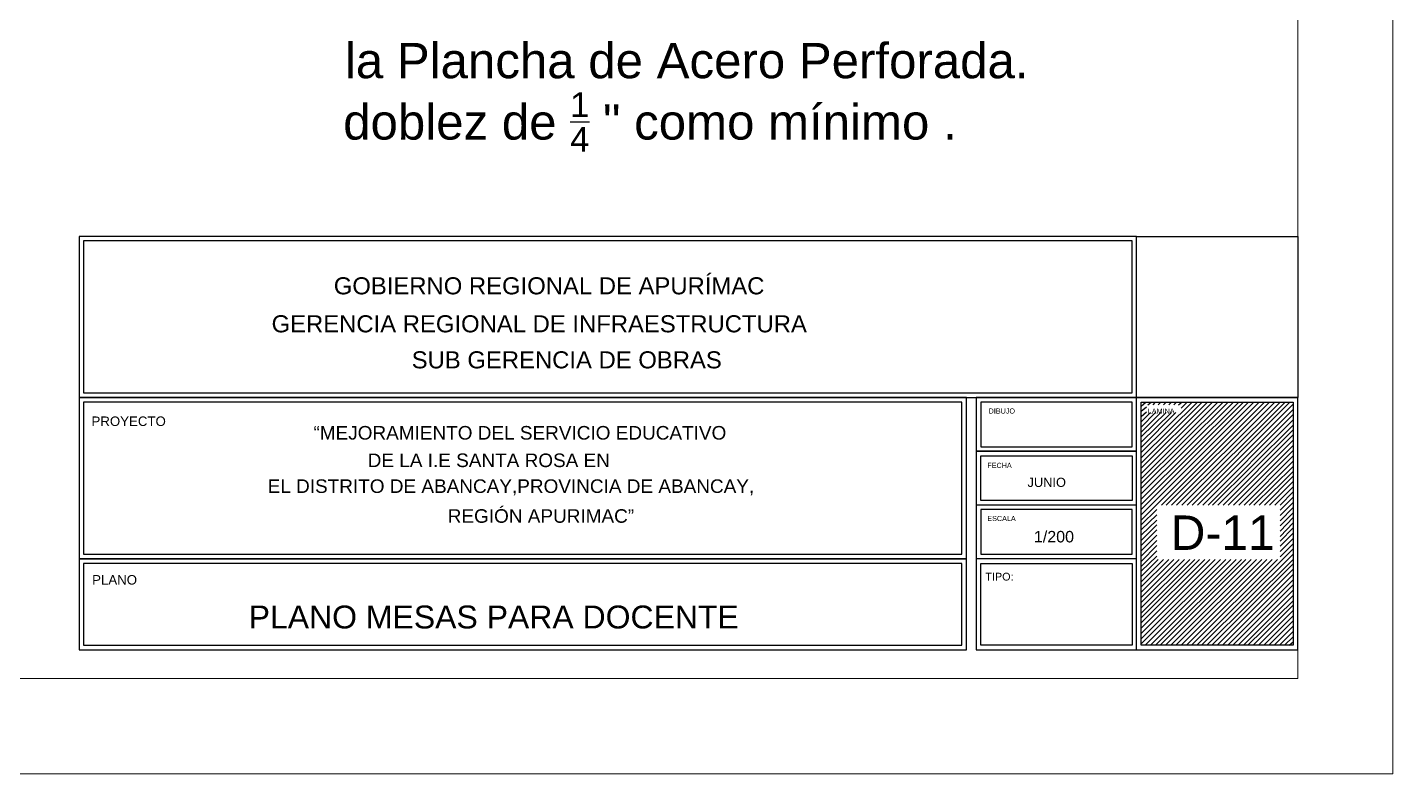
# Model space of a CAD drawing. Header units: inches. Extents: x 0.13 to 4.47, y 0.19 to 3.07.
# Drawn here: x 3.506 to 4.474, y 0.186 to 0.715 of the extents above; entities that cross this region are included whole.
import ezdxf

# ---------------------------------------------------------------- set-up
doc = ezdxf.new("R2010")
doc.units = ezdxf.units.IN
doc.header["$MEASUREMENT"] = 0
for name, color, linetype in [('PDF_PDF5_PDF12_A - MEMBRETE', 7, 'Continuous'), ('PDF_PDF5_PDF12_PDF11_cotas', 7, 'Continuous'), ('PDF_PDF5_PDF12_PDF11_PIEZAS', 7, 'Continuous'), ('PDF_Texto', 7, 'Continuous')]:
    doc.layers.add(name, color=color, linetype=linetype)
doc.styles.add('PDF Arial', font='arial.ttf')

msp = doc.modelspace()

# ---------------------------------------------------------------- linework, layer by layer
at = {"layer": 'PDF_PDF5_PDF12_A - MEMBRETE', "lineweight": 25}
for points in [[(3.54275, 0.45233), (4.29276, 0.45233), (4.29276, 0.56657), (3.54275, 0.56657)], [(3.546, 0.45558), (4.28951, 0.45558), (4.28951, 0.56332), (3.546, 0.56332)], [(4.407, 0.45233), (4.29276, 0.45233), (4.29276, 0.56657), (4.407, 0.56657)], [(3.54275, 0.33808), (4.17201, 0.33808), (4.17201, 0.45233), (3.54275, 0.45233)], [(3.546, 0.34133), (4.16876, 0.34133), (4.16876, 0.44907), (3.546, 0.44907)], [(4.28951, 0.44907), (4.18223, 0.44907), (4.18223, 0.4175), (4.28951, 0.4175)], [(4.29601, 0.44907), (4.40375, 0.44907), (4.40375, 0.27678), (4.29601, 0.27678)], [(4.18223, 0.41099), (4.28951, 0.41099), (4.28951, 0.37941), (4.18223, 0.37941)], [(4.28951, 0.37291), (4.18223, 0.37291), (4.18223, 0.34133), (4.28951, 0.34133)], [(3.54275, 0.27353), (4.17201, 0.27353), (4.17201, 0.33808), (3.54275, 0.33808)], [(3.546, 0.27678), (4.16876, 0.27678), (4.16876, 0.33483), (3.546, 0.33483)], [(4.18223, 0.33483), (4.28951, 0.33483), (4.28951, 0.27678), (4.18223, 0.27678)]]:
    msp.add_lwpolyline(points, close=True, dxfattribs=at)
for points in [[(4.29276, 0.45558), (4.29276, 0.56332)], [(4.29276, 0.27353), (4.29276, 0.45233), (4.407, 0.45233), (4.17898, 0.45233), (4.17898, 0.27353), (4.407, 0.27353), (4.407, 0.45233)], [(4.29601, 0.44629), (4.29926, 0.44907)], [(4.29601, 0.41332), (4.33223, 0.44907)], [(4.29601, 0.4096), (4.33595, 0.44907)], [(4.29601, 0.40589), (4.3392, 0.44907)], [(4.29601, 0.40217), (4.34291, 0.44907)], [(4.29601, 0.39846), (4.34663, 0.44907)], [(4.29601, 0.39474), (4.35034, 0.44907)], [(4.29601, 0.39149), (4.35406, 0.44907)], [(4.29601, 0.38777), (4.35777, 0.44907)], [(4.29601, 0.38406), (4.36149, 0.44907)], [(4.29601, 0.38034), (4.36521, 0.44907)], [(4.29601, 0.37663), (4.36846, 0.44907)], [(4.29601, 0.37291), (4.37217, 0.44907)], [(4.29601, 0.3692), (4.37589, 0.44907)], [(4.29601, 0.36548), (4.3796, 0.44907)], [(4.29601, 0.44257), (4.29972, 0.44582)], [(4.30065, 0.44722), (4.30298, 0.44907)], [(4.30437, 0.44722), (4.30623, 0.44907)], [(4.30808, 0.44722), (4.30994, 0.44907)], [(4.31041, 0.37616), (4.38332, 0.44907)], [(4.3118, 0.44722), (4.31366, 0.44907)], [(4.31366, 0.37616), (4.38703, 0.44907)], [(4.31551, 0.44722), (4.31737, 0.44907)], [(4.31737, 0.37616), (4.39075, 0.44907)], [(4.31923, 0.44722), (4.32109, 0.44907)], [(4.32109, 0.37616), (4.39446, 0.44907)], [(4.32248, 0.44722), (4.3248, 0.44907)], [(4.32434, 0.4449), (4.32852, 0.44907)], [(4.3248, 0.37616), (4.39818, 0.44907)], [(4.32852, 0.37616), (4.40143, 0.44907)], [(4.33223, 0.37616), (4.40375, 0.44768)], [(4.29601, 0.43886), (4.29972, 0.44211)], [(4.29601, 0.43514), (4.30251, 0.44164)], [(4.29601, 0.43143), (4.30623, 0.44164)], [(4.29601, 0.42771), (4.30994, 0.44164)], [(4.29601, 0.42446), (4.31366, 0.44164)], [(4.29601, 0.42075), (4.31737, 0.44164)], [(4.29601, 0.41703), (4.32062, 0.44164)], [(4.33595, 0.37616), (4.40375, 0.44397)], [(4.33966, 0.37616), (4.40375, 0.44025)], [(4.34338, 0.37616), (4.40375, 0.43654)], [(4.34663, 0.37616), (4.40375, 0.43282)], [(4.35034, 0.37616), (4.40375, 0.42957)], [(4.35406, 0.37616), (4.40375, 0.42585)], [(4.35777, 0.37616), (4.40375, 0.42214)], [(4.36149, 0.37616), (4.40375, 0.41842)], [(4.17898, 0.41424), (4.29276, 0.41424), (4.17898, 0.41424)], [(4.36521, 0.37616), (4.40375, 0.41471)], [(4.36892, 0.37616), (4.40375, 0.41099)], [(4.37264, 0.37616), (4.40375, 0.40728)], [(4.37589, 0.37616), (4.40375, 0.40356)], [(4.3796, 0.37616), (4.40375, 0.39985)], [(4.38332, 0.37616), (4.40375, 0.3966)], [(4.38703, 0.37616), (4.40375, 0.39288)], [(4.39075, 0.37616), (4.40375, 0.38917)], [(4.39446, 0.37616), (4.40375, 0.38545)], [(4.39446, 0.37245), (4.40375, 0.38174)], [(4.39446, 0.36873), (4.40375, 0.37802)], [(4.29276, 0.37616), (4.17898, 0.37616)], [(4.29601, 0.36223), (4.30716, 0.37291)], [(4.29601, 0.35852), (4.30716, 0.3692)], [(4.39446, 0.36502), (4.40375, 0.37431)], [(4.39446, 0.3613), (4.40375, 0.37059)], [(4.29601, 0.3548), (4.30716, 0.36548)], [(4.29601, 0.35109), (4.30716, 0.36223)], [(4.29601, 0.34737), (4.30716, 0.35852)], [(4.39446, 0.35759), (4.40375, 0.36734)], [(4.39446, 0.35387), (4.40375, 0.36363)], [(4.39446, 0.35062), (4.40375, 0.35991)], [(4.29601, 0.34366), (4.30716, 0.3548)], [(4.29601, 0.33994), (4.30716, 0.35109)], [(4.39446, 0.34691), (4.40375, 0.35619)], [(4.39446, 0.34319), (4.40375, 0.35248)], [(4.39446, 0.33948), (4.40375, 0.34876)], [(4.29601, 0.33623), (4.30716, 0.34737)], [(4.29601, 0.33251), (4.30716, 0.34366)], [(4.29601, 0.32926), (4.30716, 0.33994)], [(4.33548, 0.27678), (4.40375, 0.34505)], [(4.33873, 0.27678), (4.40375, 0.34133)], [(4.29276, 0.33808), (4.17898, 0.33808)], [(4.29601, 0.32554), (4.30808, 0.33762)], [(4.29601, 0.32183), (4.3118, 0.33762)], [(4.29601, 0.31811), (4.31551, 0.33762)], [(4.29601, 0.3144), (4.31923, 0.33762)], [(4.29601, 0.31068), (4.32294, 0.33762)], [(4.29601, 0.30697), (4.32666, 0.33762)], [(4.29601, 0.30325), (4.33038, 0.33762)], [(4.29601, 0.29954), (4.33409, 0.33762)], [(4.29601, 0.29629), (4.33734, 0.33762)], [(4.29601, 0.29257), (4.34106, 0.33762)], [(4.29601, 0.28886), (4.34477, 0.33762)], [(4.29601, 0.28514), (4.34849, 0.33762)], [(4.29601, 0.28143), (4.3522, 0.33762)], [(4.29601, 0.27771), (4.35592, 0.33762)], [(4.2988, 0.27678), (4.35963, 0.33762)], [(4.30251, 0.27678), (4.36335, 0.33762)], [(4.30623, 0.27678), (4.36706, 0.33762)], [(4.30948, 0.27678), (4.37031, 0.33762)], [(4.31319, 0.27678), (4.37403, 0.33762)], [(4.31691, 0.27678), (4.37774, 0.33762)], [(4.32062, 0.27678), (4.38146, 0.33762)], [(4.32434, 0.27678), (4.38517, 0.33762)], [(4.32805, 0.27678), (4.38889, 0.33762)], [(4.33177, 0.27678), (4.3926, 0.33762)], [(4.34245, 0.27678), (4.40375, 0.33762)], [(4.34616, 0.27678), (4.40375, 0.33437)], [(4.34988, 0.27678), (4.40375, 0.33065)], [(4.3536, 0.27678), (4.40375, 0.32694)], [(4.35731, 0.27678), (4.40375, 0.32322)], [(4.36103, 0.27678), (4.40375, 0.31951)], [(4.36474, 0.27678), (4.40375, 0.31579)], [(4.36846, 0.27678), (4.40375, 0.31208)], [(4.37171, 0.27678), (4.40375, 0.30836)], [(4.37542, 0.27678), (4.40375, 0.30511)], [(4.37914, 0.27678), (4.40375, 0.3014)], [(4.38285, 0.27678), (4.40375, 0.29768)], [(4.38657, 0.27678), (4.40375, 0.29397)], [(4.39028, 0.27678), (4.40375, 0.29025)], [(4.394, 0.27678), (4.40375, 0.28653)], [(4.39771, 0.27678), (4.40375, 0.28282)], [(4.40096, 0.27678), (4.40375, 0.2791)]]:
    msp.add_lwpolyline(points, dxfattribs=at)
at = {"layer": 'PDF_PDF5_PDF12_PDF11_cotas', "lineweight": 5}
msp.add_lwpolyline([(0.19814, 3.00281), (4.407, 3.00281), (4.407, 0.2531), (0.19814, 0.2531)], close=True, dxfattribs=at)
at = {"layer": 'PDF_PDF5_PDF12_PDF11_PIEZAS', "lineweight": 5}
msp.add_lwpolyline([(4.47434, 3.07015), (4.47434, 0.18576), (0.13081, 0.18576), (0.13081, 3.07015)], close=True, dxfattribs=at)

# ---------------------------------------------------------------- texts
at = {"layer": 'PDF_Texto', "attachment_point": 7, "style": 'PDF Arial'}
for s, insert, char_height in [('la Plancha de Acero Perforada.', (3.7313, 0.6783), 0.0249739), ('\\A1;doblez de {\\H0.7x;\\S1/4;} " como mínimo .', (3.73007, 0.6267), 0.0249739), ('GOBIERNO REGIONAL DE APURÍMAC', (3.7234, 0.52531), 0.012107), ('GERENCIA REGIONAL DE INFRAESTRUCTURA', (3.67929, 0.49838), 0.012107), ('SUB GERENCIA DE OBRAS', (3.77867, 0.47284), 0.012107), ('PROYECTO', (3.55158, 0.43209), 0.006726), ('DIBUJO', (4.1878, 0.44091), 0.003653), ('LAMINA', (4.30065, 0.44091), 0.003653), ('“MEJORAMIENTO DEL SERVICIO EDUCATIVO', (3.70901, 0.42241), 0.0096224), ('DE LA I.E SANTA ROSA EN', (3.74744, 0.40291), 0.0096224), ('FECHA', (4.18688, 0.40237), 0.003653), ('EL DISTRITO DE ABANCAY,PROVINCIA DE ABANCAY,', (3.6765, 0.38294), 0.0096224), ('JUNIO', (4.21539, 0.3889), 0.006502), ('REGIÓN APURIMAC”', (3.80421, 0.36344), 0.0096224), ('ESCALA', (4.18688, 0.36475), 0.003653), ('D-11', (4.31692, 0.34437), 0.024384), ('1/200', (4.21993, 0.34956), 0.008127), ('PLANO', (3.55204, 0.3197), 0.006726), ('TIPO:', (4.18548, 0.32259), 0.00548), ('PLANO MESAS PARA DOCENTE', (3.66303, 0.28846), 0.0162261)]:
    msp.add_mtext(s, dxfattribs=dict(at, insert=insert, char_height=char_height))

doc.saveas('drawing.dxf')
